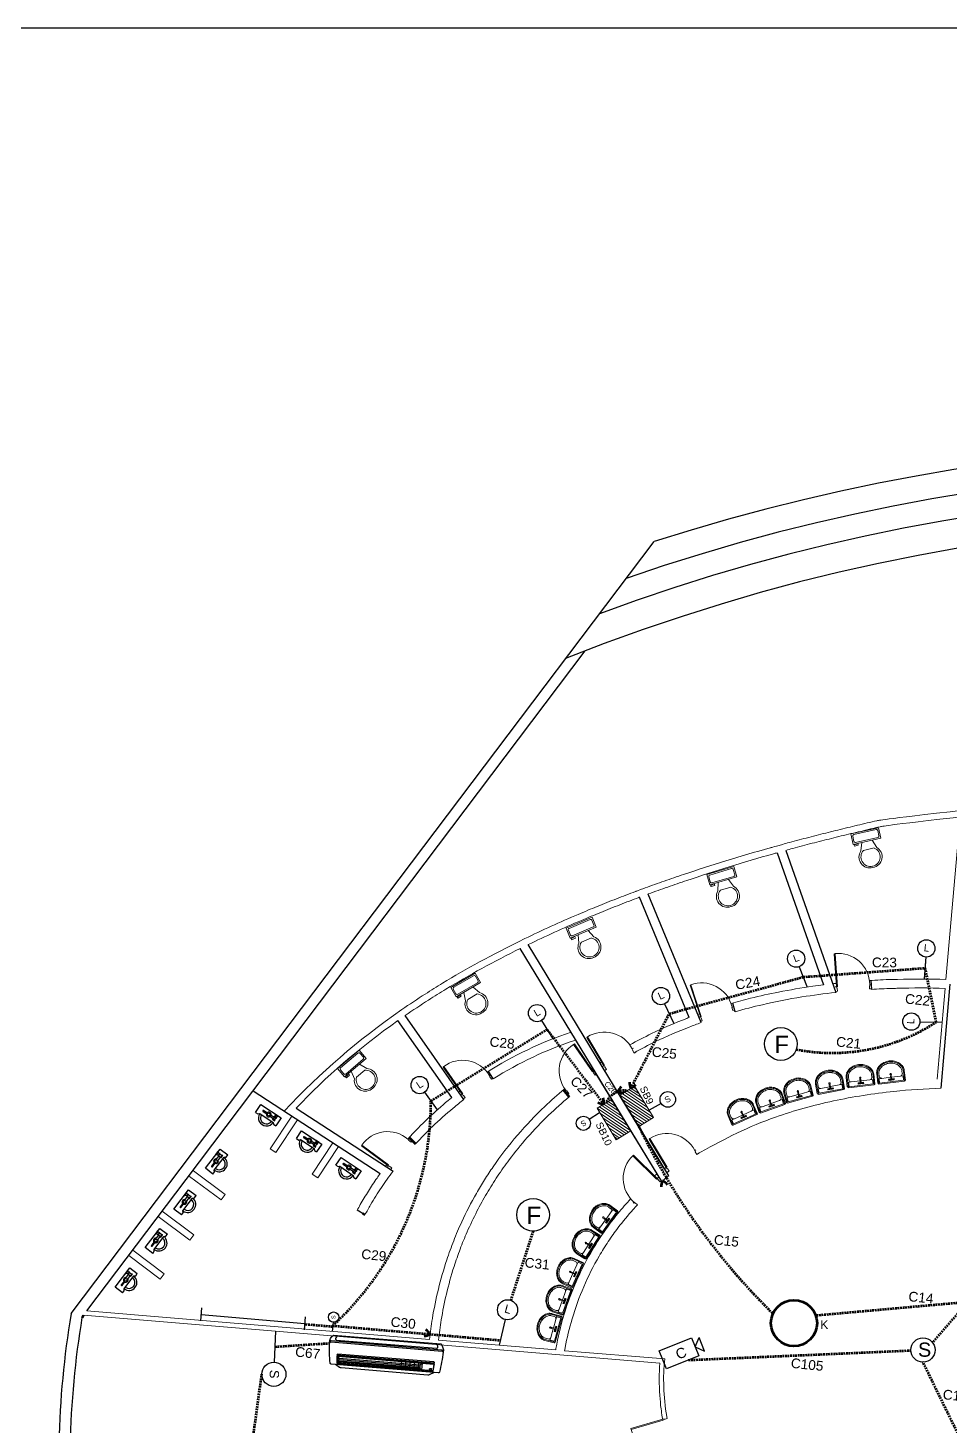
# Model space of a CAD drawing. Header units: feet. Extents: x 4128 to 9124, y 4591 to 7870.
# Drawn here: x 5281 to 6097, y 6633 to 7870 of the extents above; entities that cross this region are included whole.
import ezdxf

# ---------------------------------------------------------------- set-up
doc = ezdxf.new("R2010")
doc.units = ezdxf.units.FT
doc.header["$MEASUREMENT"] = 0
doc.linetypes.add('DASHEDX2', pattern=[1.5, 1, -0.5])
for name, color, linetype, lineweight in [('Conduit', 42, 'Continuous', 0), ('Dim', 7, 'Continuous', 5), ('Door', 46, 'Continuous', 25), ('GREEN', 72, 'Continuous', 18), ('illustr-TOILET FIXTURE', 250, 'Continuous', 0), ('narrow wall', 7, 'Continuous', 25), ('wall', 7, 'Continuous', 53)]:
    doc.layers.add(name, color=color, linetype=linetype, lineweight=lineweight)
doc.styles.add('ATTR', font='romans.shx', dxfattribs={"width": 0.8, "height": 0.7})
doc.styles.get("Standard").update_dxf_attribs({"font": 'arial.ttf'})

# ---------------------------------------------------------------- blocks, each defined once
blk = doc.blocks.new('A$C1EB656F2')
at = {"color": 0}
for p, q in [((38.5, 42), (37.5, 42)), ((37.5, 42), (37.5, 5)), ((38.5, 5), (38.5, 42)), ((0, 5), (1.5, 5)), ((1.5, 5), (1.5, 3.5)), ((1.5, 3.5), (2, 3.5)), ((2, 3.5), (2, 0)), ((37.5, 5), (38.5, 5)), ((38, 3.5), (38, 0)), ((38.5, 3.5), (38, 3.5)), ((40, 5), (38.5, 5)), ((38.5, 5), (38.5, 3.5)), ((0, 0), (2, 0)), ((40, 0), (38, 0))]:
    blk.add_line(p, q, dxfattribs=at)
blk.add_arc((36.4, 7.1), 35, 88.1894, 183.3802, dxfattribs=at)
blk = doc.blocks.new('A$C32F139EE')
at = {"layer": 'GREEN', "color": 0}
blk.add_blockref('A$C1EB656F2', (0, 0), dxfattribs=at)
blk = doc.blocks.new('T-FIX-004')
at = {"layer": 'illustr-TOILET FIXTURE'}
for p, q in [((-12374.4, 14421.3), (-12395.4, 14421.3)), ((-12395.4, 14421.3), (-12395.4, 14413.3)), ((-12394.4, 14419.3), (-12394.4, 14415.3)), ((-12376.4, 14420.3), (-12393.4, 14420.3)), ((-12388.9, 14421.3), (-12390.9, 14427.3)), ((-12388.9, 14427.3), (-12380.9, 14427.3)), ((-12380.9, 14421.3), (-12378.9, 14427.3)), ((-12377.9, 14422.8), (-12374.9, 14422.8)), ((-12377.9, 14421.3), (-12377.9, 14422.8)), ((-12374.9, 14421.8), (-12376.9, 14421.8)), ((-12376.9, 14421.8), (-12376.9, 14421.3)), ((-12375.4, 14415.3), (-12375.4, 14419.3)), ((-12374.9, 14422.8), (-12374.9, 14421.8)), ((-12374.4, 14413.3), (-12374.4, 14421.3)), ((-12395.4, 14413.3), (-12374.4, 14413.3)), ((-12393.4, 14414.3), (-12376.4, 14414.3))]:
    blk.add_line(p, q, dxfattribs=at)
for centre, radius, start, end in [((-12385.4, 14433.2), 8.1, 86.62, 226.9828), ((-12384.9, 14433.2), 7.13, 90.3, 235.4946), ((-12384.4, 14433.2), 8.1, 313.0172, 93.38), ((-12384.9, 14433.2), 7.13, 304.5054, 89.7), ((-12393.5, 14419.4), 0.884, 81.8699, 188.1301), ((-12376.3, 14419.4), 0.884, 351.8699, 98.1301), ((-12393.5, 14415.2), 0.884, 171.8699, 278.1301), ((-12376.3, 14415.2), 0.884, 261.8699, 8.1301)]:
    blk.add_arc(centre, radius, start, end, dxfattribs=at)
blk = doc.blocks.new('T-FIX-022')
at = {"layer": 'illustr-TOILET FIXTURE'}
for p, q in [((-11962.8, 14547.6), (-11962.8, 14539.7)), ((-11962, 14548.4), (-11962, 14539.7)), ((-11940.6, 14548.4), (-11962, 14548.4)), ((-11959, 14543.9), (-11962, 14543.9)), ((-11941.4, 14547.6), (-11961.3, 14547.6)), ((-11961.3, 14547.6), (-11961.3, 14543.9)), ((-11960.9, 14542), (-11960.9, 14539.7)), ((-11951.7, 14543.9), (-11959, 14543.9)), ((-11953.6, 14545.3), (-11953.6, 14546.3)), ((-11953.6, 14546.3), (-11949, 14546.3)), ((-11951.7, 14545.3), (-11953.6, 14545.3)), ((-11951.7, 14545.9), (-11951.7, 14542.6)), ((-11951.1, 14546.1), (-11951.5, 14546.1)), ((-11951.5, 14542.5), (-11951.1, 14542.5)), ((-11951, 14542.6), (-11951, 14545.9)), ((-11949, 14545.3), (-11951, 14545.3)), ((-11943.6, 14543.9), (-11951, 14543.9)), ((-11949, 14546.3), (-11949, 14545.3)), ((-11943.6, 14543.9), (-11940.6, 14543.9)), ((-11941.8, 14539.7), (-11941.8, 14542)), ((-11941.4, 14543.9), (-11941.4, 14547.6)), ((-11940.6, 14539.7), (-11940.6, 14548.4)), ((-11939.9, 14539.7), (-11939.9, 14547.6))]:
    blk.add_line(p, q, dxfattribs=at)
for centre, radius in [((-11952.7, 14545.8), 0.495), ((-11951.3, 14541.3), 0.615), ((-11950, 14545.8), 0.495)]:
    blk.add_circle(centre, radius, dxfattribs=at)
for centre, radius, start, end in [((-11962, 14547.6), 0.75, 90, 180), ((-11959, 14542), 1.88, 90, 180), ((-11951.5, 14545.9), 0.191, 90, 180), ((-11951.5, 14542.6), 0.191, 180, 270), ((-11951.1, 14545.9), 0.191, 0, 90), ((-11951.1, 14542.6), 0.191, 270, 0), ((-11943.6, 14542), 1.88, 0, 90), ((-11940.6, 14547.6), 0.75, 0, 90), ((-11954.9, 14539.7), 7.86, 180, 206.43), ((-11954.9, 14539.7), 7.11, 180, 206.43), ((-11953.3, 14540.6), 9.69, 206.43, 230.1944), ((-11953.3, 14540.6), 8.94, 206.43, 230.1944), ((-11954.9, 14539.7), 5.98, 180, 206.43), ((-11953.3, 14540.6), 7.81, 206.43, 230.1944), ((-11952.2, 14541.8), 11.3, 230.1944, 250.9565), ((-11952.2, 14541.8), 10.6, 230.1944, 250.9565), ((-11951.9, 14542.8), 10.4, 232.1444, 251.9568), ((-11951.3, 14545), 14.6, 251.7176, 270.005), ((-11951.3, 14545), 13.8, 251.7606, 270.0052), ((-11951.3, 14543.8), 11.6, 250.9565, 270), ((-11951.3, 14543.8), 11.6, 270, 289.0435), ((-11951.3, 14543.8), 12.7, 270, 289.0435), ((-11951.3, 14543.8), 13.5, 270, 289.0435), ((-11950.8, 14542.8), 10.4, 288.0432, 307.8556), ((-11950.8, 14542.8), 11.5, 288.1447, 308.0543), ((-11950.8, 14542.8), 12.3, 288.2016, 308.1658), ((-11949.4, 14540.6), 7.81, 309.8056, 333.57), ((-11949.4, 14540.6), 8.94, 309.8056, 333.57), ((-11949.4, 14540.6), 9.69, 309.8056, 333.57), ((-11947.7, 14539.7), 5.98, 333.57, 0), ((-11947.7, 14539.7), 7.11, 333.57, 0), ((-11947.7, 14539.7), 7.86, 333.57, 0)]:
    blk.add_arc(centre, radius, start, end, dxfattribs=at)
blk = doc.blocks.new('WCLOSW1T')
for p, q in [((3.85, 0), (6.65, 0)), ((-9, -7), (-7, -7)), ((-7, -7), (-6, -6)), ((-6, -6), (6, -6)), ((-0.98, -2.6501), (-4.9, -2.6501)), ((-4.9, -3.35), (-0.98, -3.35)), ((0.773, -2.3), (4.55, -2.3)), ((4.55, -3.7), (0.784, -3.7)), ((4.2, -0.35), (6.3, -0.35)), ((4.2, -1.6), (4.2, -1.95)), ((6.3, -1.6), (4.2, -1.6)), ((4.2, -1.95), (6.3, -1.95)), ((4.2, -4.05), (4.2, -4.4001)), ((6.3, -4.05), (4.2, -4.05)), ((4.2, -4.4001), (6.3, -4.4001)), ((4.55, -0.35), (4.55, -1.6)), ((4.55, -1.95), (4.55, -4.05)), ((5.95, -1.6), (5.95, -0.35)), ((5.95, -4.05), (5.95, -1.95)), ((6, -6), (7, -7)), ((6.3, -1.95), (6.3, -1.6)), ((6.3, -4.4001), (6.3, -4.05)), ((7, -7), (9, -7))]:
    blk.add_line(p, q)
blk.add_lwpolyline([(-9, -7), (-9, 0), (9, 0), (9, -7)])
blk.add_circle((0, -3), 1.05)
for centre, radius, start, end in [((4.215, 0.0154), 0.3657, 182.4084, 267.5916), ((6.285, 0.0154), 0.3657, 272.4084, 357.5916), ((0, -6), 6, 180, 0), ((-4.9, -3), 0.35, 90, 270), ((0, -6), 4.5, 180, 0), ((0, -3), 1.75, 22.85047, 168.577), ((0, -3), 1.75, 191.8763, 336.5863)]:
    blk.add_arc(centre, radius, start, end)
at = {"style": 'ATTR', "width": 0.8, "flags": 9}
blk.add_attdef('ESTCODE', (0, 0), '', height=0.7, dxfattribs=at)

msp = doc.modelspace()

# ---------------------------------------------------------------- linework, layer by layer
at = {"linetype": 'ByBlock'}
for p, q in [((5319.1, 6732.3), (5834.8, 7415.7)), ((5421, 6851.1), (5774, 7318.9)), ((5951.3, 7142.3), (5995.5, 7016.6)), ((5943.6, 7140.2), (5984.7, 7023.3)), ((5865.9, 6994.5), (5822, 7100.9)), ((5876.4, 6989.9), (5829.5, 7103.7)), ((5837.5, 6856.1), (5716.4, 7055.5)), ((5843.6, 6861.2), (5723.5, 7059)), ((6027.4, 7019.3), (6026.8, 7027.2)), ((6027.1, 7019.9), (6027.1, 7019.3)), ((5906.5, 6999.5), (5904.4, 7007.2)), ((5666.7, 6921.9), (5614.7, 6996.2)), ((5655.9, 6923.5), (5608.2, 6991.7)), ((5692.5, 6940.1), (5688.3, 6946.8)), ((5841.6, 6849.3), (5780.5, 6949.9)), ((5480.1, 6929.5), (5592.6, 6856.3)), ((5518.3, 6914.1), (5603.9, 6858.4)), ((5847.8, 6854.4), (5812.1, 6913.2)), ((5844.6, 6861), (5844.1, 6860.7)), ((5846.3, 6857.4), (5846.1, 6857.3)), ((5846.7, 6857.6), (5846.3, 6857.4)), ((5333.1, 6734.7), (5421, 6851.1)), ((5579.1, 6819.8), (5572.2, 6823.8))]:
    msp.add_line(p, q, dxfattribs=at)
at = {"color": 70, "true_color": 0x92ec13}
for p, q in [((6075.1, 7048), (6073.7, 7028.8)), ((6075.1, 7048), (6073.7, 7028.5)), ((5963.3, 7039.4), (5970.3, 7021.4)), ((5963.3, 7039.4), (5970.4, 7021.4)), ((5844.2, 7006.5), (5852.4, 6989.1)), ((5844.2, 7006.5), (5852.4, 6989.1)), ((5735.4, 6991.8), (5745.4, 6975.6)), ((5735.4, 6991.8), (5745.4, 6975.6)), ((6070, 6990.7), (6089.3, 6990.3)), ((6070, 6990.7), (6089.7, 6990.3)), ((5631.9, 6928.3), (5643, 6912.6)), ((5631.9, 6928.3), (5643, 6912.6)), ((5703.2, 6727.1), (5697.8, 6704.5)), ((5703.2, 6727.1), (5697.8, 6704.5))]:
    msp.add_line(p, q, dxfattribs=at)
at = {"color": 240, "linetype": 'DASHEDX2', "lineweight": 140, "ltscale": 1.5, "true_color": 0xed1f24}
for p, q in [((5848.3, 6997.8), (5966.8, 7030.3)), ((5966.8, 7030.3), (6074.4, 7038.2)), ((6074.4, 7038.2), (6084.2, 6990.4)), ((5814.4, 6931.8), (5848.3, 6997.8)), ((5740.4, 6983.7), (5637.4, 6920.4)), ((5790.5, 6917.8), (5740.4, 6983.7)), ((6188.9, 6830.9), (6081.1, 6706.7)), ((5727.8, 6805.3), (5708, 6744.2)), ((6210.9, 6751.3), (5977.9, 6730.5)), ((5550.5, 6720.6), (5525.9, 6722.7)), ((5550.6, 6721.6), (5698.8, 6708.7)), ((5865.3, 6691.2), (6062, 6699.7)), ((6113.3, 6606.2), (6072.7, 6689.4))]:
    msp.add_line(p, q, dxfattribs=at)
for p, q in [((5906.1, 7001), (5906.5, 6999.6)), ((5692.3, 6940.8), (5692.6, 6940.1)), ((5844.1, 6860.7), (5844, 6860.7)), ((5411.9, 6724.2), (5411.9, 6724.2))]:
    msp.add_line(p, q)
at = {"color": 61, "linetype": 'DASHEDX2', "lineweight": 140, "ltscale": 1.5, "true_color": 0xe5e878}
for p, q in [((5814.4, 6931.8), (5814.4, 6931.8)), ((5814.4, 6931.8), (5814.4, 6931.8)), ((5802.7, 6928.6), (5802.7, 6928.6)), ((5802.7, 6928.6), (5802.7, 6928.6)), ((5790.5, 6917.8), (5790.5, 6917.8)), ((5790.5, 6917.8), (5790.5, 6917.8)), ((5842.3, 6849.8), (5842.3, 6849.8)), ((5842.3, 6849.8), (5842.3, 6849.8)), ((5636.7, 6714.1), (5636.7, 6714.1)), ((5636.7, 6714.1), (5636.7, 6714.1))]:
    msp.add_line(p, q, dxfattribs=at)
at = {"color": 7, "lineweight": 140, "true_color": 0xffffff}
for p, q in [((5759.7, 6924.2), (5754.8, 6930.4)), ((5758, 6926.2), (5759.7, 6924.2)), ((5623.9, 6882.5), (5618.3, 6888.2)), ((5620.9, 6885.4), (5623.8, 6882.5)), ((5577, 6821), (5579.1, 6819.8)), ((5328.8, 6728.9), (5330.2, 6730.9))]:
    msp.add_line(p, q, dxfattribs=at)
at = {"color": 30, "true_color": 0xff6600}
for p, q in [((5841.1, 6918.4), (5830.4, 6912.4)), ((5777.5, 6904.3), (5786.7, 6910.3)), ((5550.9, 6724.6), (5550.1, 6716.5)), ((5499, 6689.3), (5500.2, 6716.8))]:
    msp.add_line(p, q, dxfattribs=at)
at = {"color": 4}
for p, q in [((5433.8, 6725.9), (5434.8, 6737.3)), ((5434.3, 6731.6), (5526, 6723.7)), ((5525.5, 6718), (5526.5, 6729.4))]:
    msp.add_line(p, q, dxfattribs=at)
at = {"color": 240, "true_color": 0xed1f24}
for p, q in [((5868, 6710.8), (5871.1, 6702.8)), ((5871.1, 6702.8), (5874.7, 6711.1)), ((5879.4, 6699.2), (5874.7, 6711.1)), ((5871.1, 6702.8), (5871.1, 6702.8)), ((5871.1, 6702.8), (5879.4, 6699.2))]:
    msp.add_line(p, q, dxfattribs=at)
at = {"color": 152, "linetype": 'DASHEDX2', "lineweight": 140, "ltscale": 1.5, "true_color": 0x2776bb}
for p, q in [((5499.6, 6703), (5547.7, 6706.1)), ((5424.2, 6221.1), (5487.9, 6678.6))]:
    msp.add_line(p, q, dxfattribs=at)
for points in [[(4128.3, 7870.4), (9123.8, 7870.4), (9123.8, 4591.3), (4128.3, 4591.3)], [(5629, 6682.4), (5627.8, 6683.6), (5628, 6686.9), (5629.8, 6688.4)]]:
    msp.add_lwpolyline(points, close=True)
for points in [[(5646.1, 6705.5, -0.221823), (5648.4, 6698.2, -0.024313), (5645, 6680.6, -0.435652), (5643.9, 6679.9), (5549.2, 6687.7, -0.435652), (5548.2, 6688.5, -0.024313), (5547.7, 6706.5, -0.221823), (5551.2, 6713.3)], [(5637.2, 6683.3), (5637.6, 6682.9), (5638.1, 6683.2, 0.430196)]]:
    msp.add_lwpolyline(points, format="xyb", close=True)
for points in [[(5547.8, 6707, -0.376378), (5549.3, 6708.4), (5647.1, 6700.3, -0.376378), (5648.4, 6698.7)], [(5554.8, 6713, 0.104184), (5553.1, 6710.2, 0.456185), (5554, 6708.9), (5642.5, 6701.6, 0.456185), (5643.7, 6702.8, 0.104184), (5642.5, 6705.8)], [(5547.7, 6706.1, -0.351027), (5549, 6707.2), (5647.3, 6699.1, -0.351027), (5648.3, 6697.8)], [(5554.3, 6695.7), (5640.6, 6688.6, 0.296743), (5640.1, 6689.5), (5554.9, 6696.5, 0.37232), (5554.3, 6695.7)], [(5640.2, 6680.2), (5636, 6678.1, -0.147504), (5634.7, 6677.9), (5558, 6684.3, -0.147504), (5556.7, 6684.6), (5552.9, 6687.3)], [(5555, 6687.9), (5638.5, 6681, 0.317918), (5639.4, 6681.7), (5640.5, 6687.8), (5554.2, 6694.9), (5554.1, 6688.5, 0.345226), (5555, 6687.9)]]:
    msp.add_lwpolyline(points, format="xyb")
at = {"color": 240, "true_color": 0xed1f24}
msp.add_lwpolyline([(5839.4, 6699.5), (5868, 6710.8), (5874.3, 6694.8), (5845.7, 6683.5)], close=True, dxfattribs=at)
for points in [[(5554.7, 6688.5), (5556.1, 6689.6), (5556.4, 6692.8), (5555.2, 6694.5), (5640.1, 6687.5), (5639, 6681.6), (5554.7, 6688.5), (5555.2, 6694.5)], [(5556.1, 6689.6), (5627.8, 6683.6)], [(5556.2, 6690.6), (5627.9, 6684.7)], [(5556.3, 6691.7), (5627.9, 6685.8)], [(5556.4, 6692.8), (5628, 6686.9)], [(5611.2, 6689.6), (5610.7, 6684)], [(5615, 6689.3), (5614.6, 6683.7)], [(5618.9, 6689), (5618.4, 6683.4)], [(5622.6, 6688.7), (5622.2, 6683.1)], [(5626.5, 6688.4), (5626, 6682.8)], [(5636.5, 6683.6), (5636.4, 6683.2), (5636.1, 6683.2)]]:
    msp.add_lwpolyline(points)
at = {"color": 70, "true_color": 0x92ec13}
for centre, radius in [((6075.7, 7055.6), 7.63), ((5960.5, 7046.5), 7.63), ((5840.9, 7013.4), 7.63), ((5731.3, 6998.3), 7.63), ((6062.4, 6990.8), 7.63), ((5627.5, 6934.6), 7.63), ((5705.2, 6735.7), 8.88)]:
    msp.add_circle(centre, radius, dxfattribs=at)
at = {"color": 201, "true_color": 0xea72f3}
for centre in [(5947, 6971), (5727.8, 6819.8)]:
    msp.add_circle(centre, 14.5, dxfattribs=at)
at = {"color": 30, "true_color": 0xff6600}
for centre, radius in [((5847, 6921.9), 6.88), ((5772.3, 6900.8), 6.27), ((5551.4, 6729.2), 4.58), ((5498.5, 6678.6), 10.7)]:
    msp.add_circle(centre, radius, dxfattribs=at)
at = {"color": 104, "lineweight": 158}
msp.add_circle((5958.6, 6723.9), 20.4, dxfattribs=at)
at = {"color": 114, "true_color": 0x139b48}
msp.add_circle((6072.7, 6700.1), 10.7, dxfattribs=at)
for centre, radius in [((5636.4, 6683.2), 0.377), ((5637.6, 6682.9), 0.0686)]:
    msp.add_circle(centre, radius)
at = {"linetype": 'ByBlock'}
for centre, radius, start, end in [((6379.5, 5730.2), 1771.3, 38.6101, 107.9098), ((6382.4, 5738.4), 1741.4, 37.1613, 109.18), ((6384.1, 5742.6), 1716.6, 37.3236, 110.3709), ((6387.2, 5736.5), 1697.1, 35.4012, 111.8133), ((6122.9, 6599.7), 814.7, 170.635, 186.8011), ((6126.4, 6597.4), 808.4, 170.635, 186.8011)]:
    msp.add_arc(centre, radius, start, end, dxfattribs=at)
at = {"color": 240, "linetype": 'DASHEDX2', "lineweight": 140, "ltscale": 1.5, "true_color": 0xed1f24}
for centre, radius, start, end in [((5992.4, 7131.8), 168.7, 259.1514, 303.0001), ((5369.1, 6919.2), 268.3, 312.5677, 0.266), ((5808.6, 6912.1), 17.6, 83.539, 156.9221), ((6350.9, 7151.6), 587.1, 205.5933, 225.5869)]:
    msp.add_arc(centre, radius, start, end, dxfattribs=at)
at = {"color": 61, "linetype": 'Continuous', "lineweight": 140, "ltscale": 1.5, "true_color": 0xe5e878}
for centre, start, end in [((5813.2, 6924.9), 131.8024, 160.393), ((5824.2, 6937), 179.3165, 207.9072), ((5810.1, 6942.1), 292.4398, 321.0304), ((5790.8, 6928.9), 239.7091, 268.2997), ((5779.4, 6919.2), 352.8323, 21.423), ((5807.4, 6938.7), 244.9256, 273.5162), ((5852.1, 6844.5), 151.7173, 180.3079), ((5838, 6839.5), 38.5941, 67.1847), ((5630.5, 6723.4), 274.9838, 303.5744), ((5626.8, 6708.8), 28.1071, 56.6977)]:
    msp.add_arc(centre, 11.1, start, end, dxfattribs=at)
at = {"layer": 'Conduit'}
for p, q in [((5823.9, 6923.2), (5812.6, 6930.7)), ((5821.6, 6927), (5814.4, 6931.8)), ((5819.2, 6930.9), (5816.2, 6932.9)), ((5803.8, 6911.4), (5792.5, 6919)), ((5801.5, 6915.2), (5794.3, 6920.1)), ((5799.1, 6919.2), (5796.1, 6921.2)), ((5834.4, 6905.9), (5804.5, 6925.8)), ((5831.7, 6910.4), (5806.6, 6927.1)), ((5832.4, 6904.7), (5807.1, 6921.5)), ((5829, 6914.9), (5808.7, 6928.4)), ((5826.5, 6919), (5810.6, 6929.5)), ((5814.3, 6894.1), (5784.4, 6914.1)), ((5811.6, 6898.6), (5786.5, 6915.3)), ((5812.3, 6892.9), (5786.9, 6909.8)), ((5808.9, 6903.1), (5788.6, 6916.6)), ((5806.4, 6907.2), (5790.5, 6917.8)), ((5830.4, 6903.5), (5809.7, 6917.3)), ((5828.4, 6902.3), (5812.2, 6913)), ((5826.3, 6901), (5815, 6908.5)), ((5810.3, 6891.7), (5789.5, 6905.5)), ((5808.3, 6890.5), (5792.1, 6901.3)), ((5806.2, 6889.2), (5794.8, 6896.8)), ((5824.2, 6899.7), (5817.6, 6904.1)), ((5822.6, 6898.7), (5819.8, 6900.5)), ((5804.1, 6888), (5797.5, 6892.3)), ((5802.4, 6886.9), (5799.7, 6888.8))]:
    msp.add_line(p, q, dxfattribs=at)
for points in [[(5817.5, 6933.7), (5834.4, 6905.9), (5821.4, 6898), (5804.5, 6925.8)], [(5797.4, 6922), (5814.3, 6894.1), (5801.2, 6886.2), (5784.4, 6914.1)]]:
    msp.add_lwpolyline(points, close=True, dxfattribs=at)
at = {"layer": 'Dim', "linetype": 'ByBlock'}
for p, q in [((6093, 7028.1), (6105.5, 7171.9)), ((6085.3, 6939.7), (6092.3, 7020.2)), ((5495.3, 6878.2), (5514.4, 6907.2)), ((5500.2, 6875), (5519.4, 6903.9)), ((5532.3, 6855.8), (5550.7, 6883.6)), ((5500.2, 6875), (5495.3, 6878.2)), ((5537.3, 6852.5), (5555.7, 6880.3)), ((5455.3, 6837.8), (5427.5, 6858.6)), ((5451.8, 6833), (5424, 6853.8)), ((5537.3, 6852.5), (5532.3, 6855.8)), ((5455.3, 6837.8), (5451.8, 6833)), ((5427.7, 6802), (5399.7, 6823)), ((5424.1, 6797.2), (5396.1, 6818.2)), ((5427.7, 6802), (5424.1, 6797.2)), ((5398, 6762.8), (5370.1, 6783.7)), ((5401.6, 6767.6), (5373.7, 6788.5)), ((5401.6, 6767.6), (5398, 6762.8)), ((5333.1, 6734.7), (5636.2, 6709.5)), ((5330.2, 6730.9), (5840, 6688.5)), ((5644.1, 6708.8), (5747.8, 6700.2)), ((5755.7, 6699.5), (5844.3, 6692.2))]:
    msp.add_line(p, q, dxfattribs=at)
msp.add_ellipse((6451.1, 6425.6), major_axis=(-590.6, 319.9), ratio=0.448823, start_param=6.465221, end_param=6.616667, dxfattribs=at)
for points, knots in [([(6125.8, 7179.9), (6037.8, 7169.9), (6034.9, 7169.2), (6032, 7168.6), (6029.1, 7167.9), (6026.2, 7167.2), (6023.3, 7166.6), (6020.4, 7165.9), (6017.6, 7165.2), (6014.7, 7164.6), (6011.8, 7163.9), (6008.9, 7163.2), (6006.1, 7162.5), (6003.2, 7161.8), (6000.3, 7161.1), (5997.4, 7160.4), (5994.6, 7159.7), (5991.7, 7159), (5988.8, 7158.3), (5986, 7157.5), (5983.1, 7156.8), (5980.2, 7156.1), (5977.4, 7155.4), (5974.5, 7154.6), (5971.7, 7153.9), (5968.8, 7153.1), (5965.9, 7152.4), (5963.1, 7151.6), (5960.2, 7150.9), (5957.4, 7150.1), (5954.5, 7149.3), (5952.5, 7148.8), (5950.4, 7148.2), (5948.3, 7147.6)], [8.58287118, 8.58287118, 8.58287118, 8.58287118, 8.59095979, 8.59095979, 8.59095979, 8.59908997, 8.59908997, 8.59908997, 8.60726231, 8.60726231, 8.60726231, 8.61547818, 8.61547818, 8.61547818, 8.62373904, 8.62373904, 8.62373904, 8.63204639, 8.63204639, 8.63204639, 8.64040183, 8.64040183, 8.64040183, 8.64880702, 8.64880702, 8.64880702, 8.6572637, 8.6572637, 8.6572637, 8.66577374, 8.66577374, 8.66577374, 8.67198788, 8.67198788, 8.67198788, 8.67198788]), ([(6128.7, 7174.6), (6040.7, 7164.6), (6037.8, 7163.9), (6034.9, 7163.3), (6032, 7162.6), (6029.1, 7161.9), (6026.3, 7161.3), (6023.4, 7160.6), (6020.5, 7159.9), (6017.6, 7159.2), (6014.7, 7158.6), (6011.9, 7157.9), (6009, 7157.2), (6006.1, 7156.5), (6003.2, 7155.8), (6000.4, 7155.1), (5997.5, 7154.4), (5994.6, 7153.7), (5991.8, 7153), (5988.9, 7152.2), (5986, 7151.5), (5983.2, 7150.8), (5980.3, 7150.1), (5977.4, 7149.3), (5974.6, 7148.6), (5971.7, 7147.8), (5968.9, 7147.1), (5966, 7146.3), (5963.2, 7145.6), (5960.3, 7144.8), (5957.5, 7144), (5955.4, 7143.5), (5953.3, 7142.9), (5951.3, 7142.3)], [8.58287118, 8.58287118, 8.58287118, 8.58287118, 8.59095979, 8.59095979, 8.59095979, 8.59908997, 8.59908997, 8.59908997, 8.60726231, 8.60726231, 8.60726231, 8.61547818, 8.61547818, 8.61547818, 8.62373904, 8.62373904, 8.62373904, 8.63204639, 8.63204639, 8.63204639, 8.64040183, 8.64040183, 8.64040183, 8.64880702, 8.64880702, 8.64880702, 8.6572637, 8.6572637, 8.6572637, 8.66577374, 8.66577374, 8.66577374, 8.67198788, 8.67198788, 8.67198788, 8.67198788]), ([(5948.3, 7147.6), (5939.6, 7145.2), (5938.5, 7144.9), (5937.4, 7144.6), (5911, 7137.2), (5885.4, 7129.3), (5860.9, 7121), (5858.1, 7120.1), (5855.2, 7119.1), (5852.4, 7118.2), (5849.6, 7117.2), (5846.8, 7116.2), (5843.9, 7115.2), (5841.1, 7114.2), (5838.3, 7113.2), (5835.5, 7112.2), (5832.6, 7111.2), (5829.8, 7110.2), (5827, 7109.1), (5826.8, 7109.1), (5819.1, 7106.2), (5819.1, 7106.2)], [8.6797098, 8.6797098, 8.6797098, 8.6797098, 8.682962, 8.682962, 8.682962, 8.7634878, 8.7634878, 8.7634878, 8.7728038, 8.7728038, 8.7728038, 8.7822031, 8.7822031, 8.7822031, 8.7916886, 8.7916886, 8.7916886, 8.8012633, 8.8012633, 8.8012633, 8.8017966, 8.8017966, 8.8017966, 8.8017966]), ([(5943.6, 7140.2), (5942.5, 7139.9), (5941.4, 7139.6), (5940.4, 7139.3), (5913.9, 7131.9), (5888.4, 7124), (5863.8, 7115.7), (5861, 7114.8), (5858.2, 7113.8), (5855.3, 7112.8), (5852.5, 7111.9), (5849.7, 7110.9), (5846.9, 7109.9), (5844, 7108.9), (5841.2, 7107.9), (5838.4, 7106.9), (5835.6, 7105.9), (5832.7, 7104.9), (5829.9, 7103.8), (5829.8, 7103.8), (5829.6, 7103.7), (5829.5, 7103.7)], [8.6797098, 8.6797098, 8.6797098, 8.6797098, 8.682962, 8.682962, 8.682962, 8.7634878, 8.7634878, 8.7634878, 8.7728038, 8.7728038, 8.7728038, 8.7822031, 8.7822031, 8.7822031, 8.7916886, 8.7916886, 8.7916886, 8.8012633, 8.8012633, 8.8012633, 8.8017966, 8.8017966, 8.8017966, 8.8017966]), ([(5819.1, 7106.2), (5818.9, 7106.1), (5818.7, 7106.1), (5818.5, 7106), (5815.7, 7104.9), (5812.9, 7103.9), (5810, 7102.8), (5807.2, 7101.7), (5804.4, 7100.6), (5801.6, 7099.5), (5798.7, 7098.4), (5795.9, 7097.3), (5793.1, 7096.2), (5790.3, 7095.1), (5787.4, 7093.9), (5784.6, 7092.8), (5781.8, 7091.6), (5779, 7090.5), (5776.2, 7089.3), (5773.3, 7088.1), (5770.5, 7086.9), (5767.7, 7085.7), (5751.5, 7078.8), (5735.8, 7071.7), (5720.6, 7064.3)], [8.8102973, 8.8102973, 8.8102973, 8.8102973, 8.8109304, 8.8109304, 8.8109304, 8.8206932, 8.8206932, 8.8206932, 8.8305548, 8.8305548, 8.8305548, 8.8405189, 8.8405189, 8.8405189, 8.8505888, 8.8505888, 8.8505888, 8.8607681, 8.8607681, 8.8607681, 8.8710604, 8.8710604, 8.8710604, 8.9305924, 8.9305924, 8.9305924, 8.9305924]), ([(5822, 7100.9), (5821.8, 7100.8), (5821.6, 7100.8), (5821.5, 7100.7), (5818.6, 7099.6), (5815.8, 7098.6), (5813, 7097.5), (5810.1, 7096.4), (5807.3, 7095.3), (5804.5, 7094.2), (5801.7, 7093.1), (5798.9, 7092), (5796, 7090.9), (5793.2, 7089.7), (5790.4, 7088.6), (5787.6, 7087.5), (5784.7, 7086.3), (5781.9, 7085.1), (5779.1, 7084), (5776.3, 7082.8), (5773.4, 7081.6), (5770.6, 7080.4), (5754.4, 7073.5), (5738.7, 7066.3), (5723.5, 7059)], [8.8102973, 8.8102973, 8.8102973, 8.8102973, 8.8109304, 8.8109304, 8.8109304, 8.8206932, 8.8206932, 8.8206932, 8.8305548, 8.8305548, 8.8305548, 8.8405189, 8.8405189, 8.8405189, 8.8505888, 8.8505888, 8.8505888, 8.8607681, 8.8607681, 8.8607681, 8.8710604, 8.8710604, 8.8710604, 8.9305924, 8.9305924, 8.9305924, 8.9305924]), ([(5720.6, 7064.3), (5690.3, 7049.3), (5668.4, 7037.3), (5647.7, 7024.8), (5642.6, 7021.6), (5637.5, 7018.4), (5632.4, 7015.2), (5625.4, 7010.7), (5618.5, 7006.1), (5611.8, 7001.5)], [8.9399999, 8.9399999, 8.9399999, 8.9399999, 9.0318448, 9.0318448, 9.0318448, 9.0548995, 9.0548995, 9.0548995, 9.0871868, 9.0871868, 9.0871868, 9.0871868]), ([(5716.4, 7055.5), (5693.2, 7044), (5671.3, 7032), (5650.7, 7019.4), (5645.5, 7016.3), (5640.4, 7013.1), (5635.4, 7009.9), (5628.3, 7005.4), (5621.5, 7000.8), (5614.7, 6996.2)], [8.9399999, 8.9399999, 8.9399999, 8.9399999, 9.0318448, 9.0318448, 9.0318448, 9.0548995, 9.0548995, 9.0548995, 9.0871868, 9.0871868, 9.0871868, 9.0871868]), ([(5984.7, 7023.3), (5981.5, 7022.9), (5978.3, 7022.5), (5965.1, 7020.6), (5955, 7018.9), (5936.7, 7015.3), (5928.5, 7013.5), (5914.5, 7010), (5908.7, 7008.4), (5903, 7006.8)], [5.7239953, 5.7239953, 5.7239953, 5.7239953, 5.7390663, 5.7390663, 5.7867921, 5.7867921, 5.8265251, 5.8265251, 5.8542002, 5.8542002, 5.8542002, 5.8542002]), ([(6093, 7028.1), (6078.7, 7028.6), (6064.4, 7028.6), (6050.2, 7028.2), (6048.4, 7028.2), (6046.7, 7028.1), (6045, 7028.1), (6038.4, 7027.9), (6031.9, 7027.6), (6025.3, 7027.1)], [5.55596, 5.55596, 5.55596, 5.55596, 5.6217759, 5.6217759, 5.6217759, 5.6298542, 5.6298542, 5.6298542, 5.6603377, 5.6603377, 5.6603377, 5.6603377]), ([(6092.3, 7020.2), (6078, 7020.7), (6063.7, 7020.7), (6049.5, 7020.3), (6048.1, 7020.2), (6046.7, 7020.2), (6045.2, 7020.2), (6039.2, 7020), (6033.2, 7019.7), (6027.1, 7019.3)], [5.5566747, 5.5566747, 5.5566747, 5.5566747, 5.6231863, 5.6231863, 5.6231863, 5.6298542, 5.6298542, 5.6298542, 5.658277, 5.658277, 5.658277, 5.658277]), ([(5995.5, 7016.6), (5985.5, 7015.5), (5975.5, 7014.2), (5953.9, 7010.7), (5942.3, 7008.4), (5922.6, 7003.9), (5914.5, 7001.8), (5906.5, 6999.5)], [5.7084059, 5.7084059, 5.7084059, 5.7084059, 5.7561797, 5.7561797, 5.8125473, 5.8125473, 5.8520443, 5.8520443, 5.8520443, 5.8520443]), ([(5865.9, 6994.5), (5865.2, 6994.2), (5864.5, 6993.9), (5853.3, 6989.6), (5842.8, 6985.1), (5826.1, 6977), (5819.6, 6973.7), (5813.3, 6970.2)], [5.91452596, 5.91452596, 5.91452596, 5.91452596, 5.91805683, 5.91805683, 5.96985554, 5.96985554, 6.00228698, 6.00228698, 6.00228698, 6.00228698]), ([(5876.4, 6989.9), (5872.9, 6988.6), (5869.4, 6987.3), (5856, 6982.1), (5846, 6977.8), (5829.8, 6970), (5823.4, 6966.7), (5817.1, 6963.2)], [5.9017645, 5.9017645, 5.9017645, 5.9017645, 5.9191799, 5.9191799, 5.9694448, 5.9694448, 6.0023585, 6.0023585, 6.0023585, 6.0023585]), ([(5755.9, 6931.3), (5755.7, 6931.2), (5755.6, 6931.1), (5749.5, 6926.1), (5743.7, 6921), (5729.7, 6907.7), (5721.7, 6899.2), (5706.4, 6881.5), (5699.2, 6872.1), (5689.9, 6858.5), (5687.3, 6854.7), (5682.4, 6846.8), (5680, 6842.8), (5673, 6830.5), (5668.7, 6822.1), (5662.2, 6808), (5659.8, 6802.4), (5655.4, 6791.2), (5653.4, 6785.6), (5648.7, 6771.4), (5646.2, 6762.7), (5641.9, 6745.4), (5640.2, 6736.7), (5638.7, 6728), (5637.7, 6721.8), (5636.9, 6715.7), (5636.2, 6709.5)], [6.1037432, 6.1037432, 6.1037432, 6.1037432, 6.1045775, 6.1045775, 6.1374907, 6.1374907, 6.1864594, 6.1864594, 6.2354281, 6.2354281, 6.2545657, 6.2545657, 6.2737033, 6.2737033, 6.3128141, 6.3128141, 6.3377437, 6.3377437, 6.3626733, 6.3626733, 6.4001585, 6.4001585, 6.4376247, 6.4376247, 6.4376247, 6.4643106, 6.4643106, 6.4643106, 6.4643106]), ([(6088.6, 6931.8), (6074.6, 6931.4), (6060.7, 6930.4), (6028.8, 6927.1), (6010.9, 6924.3), (5976, 6916.8), (5958.9, 6912.1), (5930.7, 6902.1), (5919.3, 6897.4), (5897.7, 6887.1), (5887.5, 6881.6), (5873.9, 6874), (5874.3, 6874.3), (5873.9, 6874)], [5.6298542, 5.6298542, 5.6298542, 5.6298542, 5.702985, 5.702985, 5.8006621, 5.8006621, 5.8983391, 5.8983391, 5.9667295, 5.9667295, 6.0311244, 6.0311244, 6.0422606, 6.0422606, 6.0422606, 6.0422606]), ([(5655.9, 6923.5), (5655, 6922.8), (5654, 6922), (5653.1, 6921.3), (5653, 6921.2), (5652.8, 6921), (5646.8, 6916), (5641, 6910.9), (5629.1, 6899.6), (5622.9, 6893.3), (5617, 6886.8)], [6.098659, 6.098659, 6.098659, 6.098659, 6.10374321, 6.10374321, 6.10374321, 6.10457751, 6.10457751, 6.13749071, 6.13749071, 6.17438314, 6.17438314, 6.17438314, 6.17438314]), ([(5666.7, 6921.9), (5663.4, 6919.4), (5660.2, 6916.8), (5657, 6914.2), (5650.8, 6909), (5644.7, 6903.6), (5633.7, 6893), (5628.7, 6887.8), (5623.8, 6882.5)], [6.08778077, 6.08778077, 6.08778077, 6.08778077, 6.1060374, 6.1060374, 6.1060374, 6.14144546, 6.14144546, 6.17244413, 6.17244413, 6.17244413, 6.17244413]), ([(5759.7, 6924.2), (5753.5, 6919), (5747.5, 6913.6), (5735, 6901.7), (5728.7, 6895), (5717.1, 6881.8), (5711.8, 6875.3), (5703.2, 6863.8), (5699.7, 6858.9), (5693.1, 6849), (5689.9, 6843.9), (5683.8, 6833.5), (5680.9, 6828.3), (5675.1, 6816.9), (5672.2, 6810.8), (5667.3, 6799.6), (5665.2, 6794.5), (5661.4, 6784.3), (5659.6, 6779.2), (5655.3, 6765.9), (5653.1, 6757.7), (5649.3, 6741.9), (5647.8, 6734.3), (5646.6, 6726.7), (5645.6, 6720.8), (5644.8, 6714.8), (5644.1, 6708.8)], [6.1060374, 6.1060374, 6.1060374, 6.1060374, 6.1414455, 6.1414455, 6.1808678, 6.1808678, 6.2167596, 6.2167596, 6.2420985, 6.2420985, 6.2674375, 6.2674375, 6.2927765, 6.2927765, 6.3214305, 6.3214305, 6.3445902, 6.3445902, 6.36775, 6.36775, 6.4041157, 6.4041157, 6.4376247, 6.4376247, 6.4376247, 6.464014, 6.464014, 6.464014, 6.464014]), ([(5592.6, 6856.3), (5591.6, 6855), (5590.7, 6853.7), (5587.1, 6848.5), (5584.6, 6844.6), (5579.7, 6836.8), (5577.3, 6832.8), (5574, 6827.1), (5573.1, 6825.4), (5572.2, 6823.8)], [6.22867079, 6.22867079, 6.22867079, 6.22867079, 6.2354281, 6.2354281, 6.2545657, 6.2545657, 6.2737033, 6.2737033, 6.28152512, 6.28152512, 6.28152512, 6.28152512]), ([(5603.9, 6858.4), (5600.4, 6853.7), (5596.9, 6848.8), (5590.3, 6838.9), (5587.1, 6833.8), (5582.4, 6825.7), (5580.7, 6822.8), (5579.1, 6819.8)], [6.21696311, 6.21696311, 6.21696311, 6.21696311, 6.24209853, 6.24209853, 6.2674375, 6.2674375, 6.28174923, 6.28174923, 6.28174923, 6.28174923]), ([(5814.1, 6833.9), (5810.3, 6829.8), (5806.6, 6825.5), (5797.8, 6814.8), (5792.9, 6808.2), (5783.7, 6794.5), (5779.4, 6787.4), (5771.5, 6772.8), (5767.9, 6765.3), (5761.4, 6750), (5758.6, 6742.3), (5753.1, 6724.8), (5750.6, 6715), (5748.4, 6703.5), (5748.1, 6701.9), (5747.8, 6700.2)], [6.1675208, 6.1675208, 6.1675208, 6.1675208, 6.1969651, 6.1969651, 6.2401769, 6.2401769, 6.2833886, 6.2833886, 6.3266004, 6.3266004, 6.3698121, 6.3698121, 6.4228669, 6.4228669, 6.4317052, 6.4317052, 6.4317052, 6.4317052]), ([(5820.1, 6828.6), (5818.8, 6827.2), (5817.5, 6825.8), (5811.7, 6819.3), (5807.3, 6813.9), (5800, 6804.4), (5797.1, 6800.3), (5791.5, 6791.8), (5788.8, 6787.6), (5781.2, 6774.5), (5776.6, 6765.4), (5768.6, 6746.8), (5765.2, 6737.4), (5759.9, 6719.3), (5757.8, 6710.8), (5756, 6701.4), (5755.9, 6700.5), (5755.7, 6699.5)], [6.1670728, 6.1670728, 6.1670728, 6.1670728, 6.1773581, 6.1773581, 6.2148152, 6.2148152, 6.2420028, 6.2420028, 6.2691904, 6.2691904, 6.3235656, 6.3235656, 6.3779408, 6.3779408, 6.4252727, 6.4252727, 6.4303801, 6.4303801, 6.4303801, 6.4303801]), ([(5840, 6688.5), (5839.2, 6679.3), (5839.2, 6669.7), (5840.2, 6656), (5840.5, 6652.1), (5841, 6648.1), (5841.4, 6645.7), (5841.7, 6643.2), (5842.1, 6640.7), (5842.2, 6640.1), (5842.3, 6639.5), (5842.4, 6639)], [6.4775595, 6.4775595, 6.4775595, 6.4775595, 6.5617864, 6.5617864, 6.5951848, 6.5951848, 6.5951848, 6.6160071, 6.6160071, 6.6160071, 6.620687, 6.620687, 6.620687, 6.620687])]:
    msp.add_open_spline(points, degree=3, knots=knots, dxfattribs=at)
for points in [[(5996.9, 7024.8), (5995.5, 7024.6), (5994.1, 7024.5), (5992.8, 7024.3)], [(5611.8, 7001.5), (5571.2, 6972.9), (5541.2, 6947), (5507.6, 6911.6)], [(5875.8, 6998.1), (5875, 6997.8), (5874.2, 6997.5), (5873.4, 6997.2)], [(5608.2, 6991.7), (5574.1, 6967.6), (5544.1, 6941.7), (5518.3, 6914.1)], [(5761.4, 6981.4), (5735, 6972.6), (5710.3, 6960.8), (5687.1, 6946)], [(5765.6, 6974.5), (5739.6, 6965.9), (5715.3, 6954.4), (5692.5, 6940.1)], [(5788.8, 6955.5), (5788.2, 6955.2), (5787.7, 6954.8), (5787.1, 6954.4)], [(5780.5, 6949.9), (5779.9, 6949.5), (5779.3, 6949.1), (5778.7, 6948.7)], [(5780.5, 6949.9), (5779.9, 6949.5), (5779.3, 6949.1), (5778.7, 6948.7)], [(5792.6, 6948.5), (5792.1, 6948.2), (5791.7, 6947.9), (5791.2, 6947.6)], [(5663.7, 6929.7), (5663.2, 6929.3), (5662.6, 6928.9), (5662.1, 6928.5)], [(5598.8, 6864.8), (5598.3, 6864.1), (5597.7, 6863.4), (5597.2, 6862.8)], [(5837.5, 6856.1), (5836.5, 6855.3), (5835.6, 6854.5), (5834.6, 6853.7)], [(5847.8, 6854.4), (5845.7, 6852.7), (5843.7, 6851), (5841.6, 6849.3)]]:
    msp.add_open_spline(points, degree=3, dxfattribs=at)
at = {"layer": 'narrow wall', "linetype": 'ByBlock'}
msp.add_line((6096.6, 7023.9), (6088.6, 6931.8), dxfattribs=at)

# ---------------------------------------------------------------- block references
at = {"xscale": -1.071568864743011, "zscale": 1.071568864743012}
for p, yscale, rotation in [((16943.3, 23915.4), 1.071568864743012, 186.7071232922716), ((14204.4, 25337.5), 1.071568864743011, 195.2960169120393), ((15577.9, 24680.9), 1.071568864743012, 191.0332179325218), ((16916.3, 23912.2), 1.071568864743012, 186.7071232922716), ((12769.2, 25898), 1.071568864743012, 199.6168646488872), ((11150.4, 26388.2), 1.071568864743012, 204.3635604109725), ((680.6, 26329), 1.071568864743012, 234.0902662944074), ((-638.1, 25917.8), 1.071568864743012, 237.954576289947), ((-3167.4, 24855.1), 1.071568864743011, 245.6894595382661), ((-4514.2, 24106.8), 1.071568864743012, 250.0103072751141), ((-5923.7, 23172.8), 1.071568864743012, 254.7570030371993)]:
    msp.add_blockref('T-FIX-022', p, dxfattribs=dict(at, yscale=yscale, rotation=rotation))
at = {"linetype": 'ByBlock', "xscale": 1.190632071944381, "yscale": 1.190632071944381, "zscale": 1.190632071944381}
for p, rotation in [((5495.9, 6911.5), 326.5079633473134), ((5532, 6888.3), 326.5079633473134), ((5444.5, 6869.4), 52.36086393800633), ((5566.9, 6864.6), 325.7454375857571), ((5416.6, 6833.3), 52.63462064562975), ((5391.2, 6799.2), 52.63462064562975), ((5364.6, 6764.3), 52.63462064562975)]:
    msp.add_blockref('WCLOSW1T', p, dxfattribs=dict(at, rotation=rotation))
at = {"layer": 'Door', "color": 18, "true_color": 0x000000, "extrusion": (0, 0, -1)}
for p, xscale, yscale, zscale, rotation in [((-6027.1, 7019.9), 0.7937547146295865, 0.7937547146295865, -0.7937547146295866, 355.7256531649025), ((-5906.1, 7001), 0.7937547146295862, 0.7937547146295862, -0.7937547146295866, 341.7462133799992), ((-5818.6, 6963.8), 0.7937547146295862, 0.7937547146295862, -0.7937547146295866, 329.1598663822831), ((-5692.3, 6940.8), 0.7937547146295865, 0.7937547146295865, -0.7937547146295866, 324.9543434404095), ((-5758, 6926.2), -0.7937547146295866, 0.7937547146295868, -0.7937547146295866, 325.5682489622507), ((-5620.9, 6885.4), 0.7937547146295864, 0.7937547146295864, -0.7937547146295866, 306.7260795703471), ((-5873.9, 6874), 0.7937547146295865, 0.7937547146295865, -0.7937547146295866, 328.9236327489717), ((-5819.1, 6827.4), -0.7937547146295866, 0.7937547146295868, -0.7937547146295866, 314.4449083873593), ((-5854.9, 6610.5), -0.7937547146295868, 0.7937547146295868, -0.7937547146295868, 253.7535594904319)]:
    msp.add_blockref('A$C32F139EE', p, dxfattribs=dict(at, xscale=xscale, yscale=yscale, zscale=zscale, rotation=rotation))
at = {"layer": 'illustr-TOILET FIXTURE', "color": 18, "true_color": 0x000000}
for p, xscale, yscale, zscale, rotation in [((-12105.3, 20701.1), 1.19063207194438, 1.19063207194438, 1.19063207194438, 192.5669371866014), ((-13118.4, 19391.9), 1.190632071944381, 1.190632071944381, 1.190632071944381, 196.4963550661052), ((-14473.3, 17188.1), 1.19063207194438, 1.19063207194438, 1.19063207194438, 202.7887095705904), ((-15693.6, 14491.5), 1.190632071944381, 1.190632071944381, 1.190632071944381, 210.0661444932294), ((-16787.5, 10468.7), 1.190632071944381, 1.190632071944381, 1.190632071944381, 220.4006122827186)]:
    msp.add_blockref('T-FIX-004', p, dxfattribs=dict(at, xscale=xscale, yscale=yscale, zscale=zscale, rotation=rotation))

# ---------------------------------------------------------------- texts
at = {"color": 70, "true_color": 0x92ec13}
for height, rotation, p in [(6.36, 354.3851, (6073.2, 7053.1)), (6.36, 20.0319, (5959.3, 7043.2)), (6.36, 23.8636, (5840, 7010)), (6.36, 30.4335, (5730.8, 6994.9)), (6.36, 87.3491, (6064.9, 6988.5)), (6.36, 33.6879, (5627.1, 6931.1)), (7.4, 345.2135, (5701.9, 6733.4))]:
    msp.add_text('L', height=height, rotation=rotation, dxfattribs=at).set_placement(p)
at = {"color": 201, "true_color": 0xea72f3}
for p in [(5941.2, 6962.9), (5722, 6811.6)]:
    msp.add_text('F', height=15.3, dxfattribs=at).set_placement(p)
at = {"color": 30, "true_color": 0xff6600}
for height, rotation, p in [(5.32, 30.0587, (5846, 6918.5)), (4.84, 213.7317, (5773, 6904)), (3.54, 84.4128, (5552.8, 6727.3)), (8.24, 267.4811, (5495, 6682.7))]:
    msp.add_text('S', height=height, rotation=rotation, dxfattribs=at).set_placement(p)
at = {"color": 240, "linetype": 'DASHEDX2', "lineweight": 140, "ltscale": 1.5, "true_color": 0xed1f24, "insert": (5981.8, 6726.4), "char_height": 7.79, "attachment_point": 1}
msp.add_mtext_dynamic_manual_height_columns('{\\C41;\\c5369588;K}', width=11638.805, gutter_width=38.9, heights=[0], dxfattribs=at)
at = {"color": 240, "true_color": 0xed1f24, "insert": (5852.8, 6699.9), "char_height": 9.03, "attachment_point": 1, "rotation": 21.5374}
msp.add_mtext_dynamic_manual_height_columns('C', width=20.774, gutter_width=45.2, heights=[0], dxfattribs=at)
at = {"color": 114, "true_color": 0x139b48, "insert": (6068.3, 6706.7), "char_height": 12.6, "attachment_point": 1}
msp.add_mtext_dynamic_manual_height_columns('S', width=28.377, gutter_width=62.8, heights=[0], dxfattribs=at)
at = {"layer": 'wall', "linetype": 'ByBlock'}
for s, height, rotation, p in [('C23', 8.64, 359.6673, (6027.5, 7038.9)), ('C24', 8.64, 9.768, (5907.5, 7018.9)), ('C22', 8.64, 354.2023, (6056.5, 7006.9)), ('C28', 8.64, 354.2023, (5689, 6968.9)), ('C25', 8.64, 354.2023, (5832.5, 6959.9)), ('C21', 8.64, 354.2023, (5995.5, 6968.9)), ('C27', 8.47, 314.2644, (5760, 6937.4)), ('C26', 4.76, 310.0033, (5790.5, 6935.5)), ('SB9', 6.3, 295.7665, (5821.9, 6931.8)), ('SB10', 6.41, 295.3546, (5782.9, 6900)), ('C15', 8.64, 354.2023, (5887.4, 6793.6)), ('C29', 8.64, 354.2023, (5575.5, 6780.9)), ('C31', 8.64, 354.2023, (5720, 6773.4)), ('C14', 8.64, 354.2023, (6059.5, 6743.4)), ('C30', 8.64, 354.2023, (5601.5, 6720.9)), ('C67', 8.64, 354.2023, (5517, 6694.4)), ('C105', 8.64, 354.2023, (5955.5, 6684.4)), ('C104', 8.64, 354.2023, (6089.9, 6656.6))]:
    msp.add_text(s, height=height, rotation=rotation, dxfattribs=at).set_placement(p)

doc.saveas('drawing.dxf')
